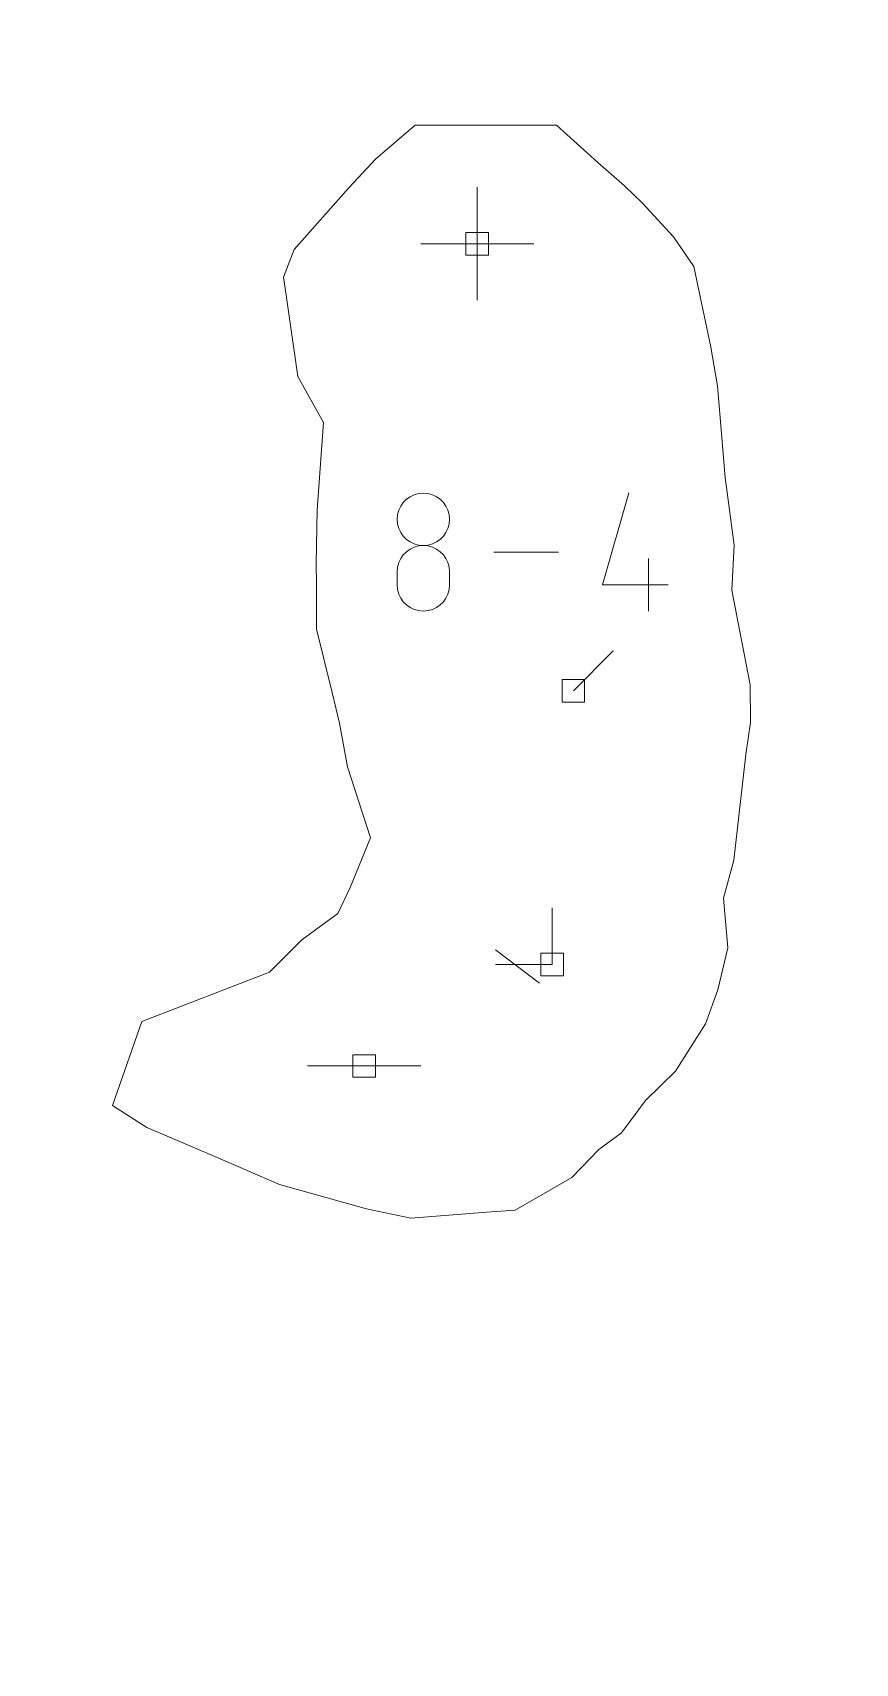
# Model space of a CAD drawing. Header units: millimetres. Extents: x -446 to 392, y -249 to 379.
# Drawn here: x -117.61 to -96.81, y 205.87 to 247.07 of the extents above; entities that cross this region are included whole.
import ezdxf

# ---------------------------------------------------------------- set-up
doc = ezdxf.new("R2010")
doc.units = ezdxf.units.MM
doc.header["$MEASUREMENT"] = 0
doc.layers.add('Layer 1', color=7, linetype='Continuous')

msp = doc.modelspace()

# ---------------------------------------------------------------- linework, layer by layer
at = {"layer": 'Layer 1', "color": 5, "lineweight": 0}
for points, knots in [([(-446.0374, -230.5655), (-446.0374, -230.5655), (392.1616, -230.5655), (392.1616, -230.5655), (392.1616, -230.5655), (392.1616, -230.5655), (392.1616, 379.0343), (392.1616, 379.0343), (392.1616, 379.0343), (392.1616, 379.0343), (-446.0374, 379.0343), (-446.0374, 379.0343), (-446.0374, 379.0343), (-446.0374, 379.0343), (-446.0374, -230.5655), (-446.0374, -230.5655)], [0, 0, 0, 0, 0.2, 0.2, 0.2, 0.2, 0.4, 0.4, 0.4, 0.4, 0.6, 0.6, 0.6, 0.6, 1, 1, 1, 1]), ([(-103.2923, 218.8526), (-103.2923, 218.8526), (-102.7226, 219.2714), (-102.7226, 219.2714), (-102.7226, 219.2714), (-102.7226, 219.2714), (-102.1181, 220.0913), (-102.1181, 220.0913), (-102.1181, 220.0913), (-102.1181, 220.0913), (-101.3548, 220.829), (-101.3548, 220.829), (-101.3548, 220.829), (-101.3548, 220.829), (-100.596, 222.026), (-100.596, 222.026), (-100.596, 222.026), (-100.596, 222.026), (-100.2886, 222.8825), (-100.2886, 222.8825), (-100.2886, 222.8825), (-100.2886, 222.8825), (-100.0383, 223.9469), (-100.0383, 223.9469), (-100.0383, 223.9469), (-100.0383, 223.9469), (-100.1417, 225.2056), (-100.1417, 225.2056), (-100.1417, 225.2056), (-100.1417, 225.2056), (-99.8818, 226.1587), (-99.8818, 226.1587), (-99.8818, 226.1587), (-99.8818, 226.1587), (-99.5789, 228.8281), (-99.5789, 228.8281), (-99.5789, 228.8281), (-99.5789, 228.8281), (-99.4601, 229.636), (-99.4601, 229.636), (-99.4601, 229.636), (-99.4601, 229.636), (-99.4721, 230.5925), (-99.4721, 230.5925), (-99.4721, 230.5925), (-99.4721, 230.5925), (-99.9332, 232.9826), (-99.9332, 232.9826), (-99.9332, 232.9826), (-99.9332, 232.9826), (-99.8766, 234.1201), (-99.8766, 234.1201), (-99.8766, 234.1201), (-99.8766, 234.1201), (-100.1029, 235.8257), (-100.1029, 235.8257), (-100.1029, 235.8257), (-100.1029, 235.8257), (-100.2949, 238.1454), (-100.2949, 238.1454), (-100.2949, 238.1454), (-100.2949, 238.1454), (-100.4691, 239.1248), (-100.4691, 239.1248), (-100.4691, 239.1248), (-100.4691, 239.1248), (-100.8977, 241.1566), (-100.8977, 241.1566), (-100.8977, 241.1566), (-100.8977, 241.1566), (-101.4125, 241.9096), (-101.4125, 241.9096), (-101.4125, 241.9096), (-101.4125, 241.9096), (-102.1884, 242.7627), (-102.1884, 242.7627), (-102.1884, 242.7627), (-102.1884, 242.7627), (-102.6438, 243.2009), (-102.6438, 243.2009), (-102.6438, 243.2009), (-102.6438, 243.2009), (-103.3214, 243.7866), (-103.3214, 243.7866), (-103.3214, 243.7866), (-103.3214, 243.7866), (-104.3699, 244.7351), (-104.3699, 244.7351), (-104.3699, 244.7351), (-104.3699, 244.7351), (-105.0561, 244.7345), (-105.0561, 244.7345), (-105.0561, 244.7345), (-105.0561, 244.7345), (-107.9375, 244.7316), (-107.9375, 244.7316), (-107.9375, 244.7316), (-107.9375, 244.7316), (-108.934, 243.8786), (-108.934, 243.8786), (-108.934, 243.8786), (-108.934, 243.8786), (-109.6139, 243.1512), (-109.6139, 243.1512), (-109.6139, 243.1512), (-109.6139, 243.1512), (-110.9926, 241.5885), (-110.9926, 241.5885), (-110.9926, 241.5885), (-110.9926, 241.5885), (-111.2612, 240.8937), (-111.2612, 240.8937), (-111.2612, 240.8937), (-111.2612, 240.8937), (-111.1886, 240.3778), (-111.1886, 240.3778), (-111.1886, 240.3778), (-111.1886, 240.3778), (-110.9012, 238.3837), (-110.9012, 238.3837), (-110.9012, 238.3837), (-110.9012, 238.3837), (-110.2521, 237.2227), (-110.2521, 237.2227), (-110.2521, 237.2227), (-110.2521, 237.2227), (-110.4138, 235.0143), (-110.4138, 235.0143), (-110.4138, 235.0143), (-110.4138, 235.0143), (-110.4413, 233.6556), (-110.4413, 233.6556), (-110.4413, 233.6556), (-110.4413, 233.6556), (-110.4355, 233.1363), (-110.4355, 233.1363), (-110.4355, 233.1363), (-110.4355, 233.1363), (-110.4344, 231.9947), (-110.4344, 231.9947), (-110.4344, 231.9947), (-110.4344, 231.9947), (-110.0379, 230.3942), (-110.0379, 230.3942), (-110.0379, 230.3942), (-110.0379, 230.3942), (-109.8487, 229.6252), (-109.8487, 229.6252), (-109.8487, 229.6252), (-109.8487, 229.6252), (-109.6476, 228.519), (-109.6476, 228.519), (-109.6476, 228.519), (-109.6476, 228.519), (-109.07, 226.7301), (-109.07, 226.7301), (-109.07, 226.7301), (-109.07, 226.7301), (-109.5785, 225.4719), (-109.5785, 225.4719), (-109.5785, 225.4719), (-109.5785, 225.4719), (-109.8905, 224.8108), (-109.8905, 224.8108), (-109.8905, 224.8108), (-109.8905, 224.8108), (-110.8018, 224.1503), (-110.8018, 224.1503), (-110.8018, 224.1503), (-110.8018, 224.1503), (-111.6166, 223.3287), (-111.6166, 223.3287), (-111.6166, 223.3287), (-111.6166, 223.3287), (-114.8499, 222.0877), (-114.8499, 222.0877), (-114.8499, 222.0877), (-114.8499, 222.0877), (-115.5876, 219.961), (-115.5876, 219.961), (-115.5876, 219.961), (-115.5876, 219.961), (-114.7162, 219.4102), (-114.7162, 219.4102), (-114.7162, 219.4102), (-114.7162, 219.4102), (-112.9993, 218.6777), (-112.9993, 218.6777), (-112.9993, 218.6777), (-112.9993, 218.6777), (-111.3646, 217.9704), (-111.3646, 217.9704), (-111.3646, 217.9704), (-111.3646, 217.9704), (-109.1705, 217.3556), (-109.1705, 217.3556), (-109.1705, 217.3556), (-109.1705, 217.3556), (-108.0461, 217.1173), (-108.0461, 217.1173), (-108.0461, 217.1173), (-108.0461, 217.1173), (-106.1268, 217.2682), (-106.1268, 217.2682), (-106.1268, 217.2682), (-106.1268, 217.2682), (-105.4086, 217.323), (-105.4086, 217.323), (-105.4086, 217.323), (-105.4086, 217.323), (-103.9796, 218.1452), (-103.9796, 218.1452), (-103.9796, 218.1452), (-103.9796, 218.1452), (-103.2923, 218.8526), (-103.2923, 218.8526)], [0, 0, 0, 0, 0.0181818, 0.0181818, 0.0181818, 0.0181818, 0.0363636, 0.0363636, 0.0363636, 0.0363636, 0.0545455, 0.0545455, 0.0545455, 0.0545455, 0.0727273, 0.0727273, 0.0727273, 0.0727273, 0.0909091, 0.0909091, 0.0909091, 0.0909091, 0.1090909, 0.1090909, 0.1090909, 0.1090909, 0.1272727, 0.1272727, 0.1272727, 0.1272727, 0.1454545, 0.1454545, 0.1454545, 0.1454545, 0.1636364, 0.1636364, 0.1636364, 0.1636364, 0.1818182, 0.1818182, 0.1818182, 0.1818182, 0.2, 0.2, 0.2, 0.2, 0.2181818, 0.2181818, 0.2181818, 0.2181818, 0.2363636, 0.2363636, 0.2363636, 0.2363636, 0.2545455, 0.2545455, 0.2545455, 0.2545455, 0.2727273, 0.2727273, 0.2727273, 0.2727273, 0.2909091, 0.2909091, 0.2909091, 0.2909091, 0.3090909, 0.3090909, 0.3090909, 0.3090909, 0.3272727, 0.3272727, 0.3272727, 0.3272727, 0.3454545, 0.3454545, 0.3454545, 0.3454545, 0.3636364, 0.3636364, 0.3636364, 0.3636364, 0.3818182, 0.3818182, 0.3818182, 0.3818182, 0.4, 0.4, 0.4, 0.4, 0.4181818, 0.4181818, 0.4181818, 0.4181818, 0.4363636, 0.4363636, 0.4363636, 0.4363636, 0.4545455, 0.4545455, 0.4545455, 0.4545455, 0.4727273, 0.4727273, 0.4727273, 0.4727273, 0.4909091, 0.4909091, 0.4909091, 0.4909091, 0.5090909, 0.5090909, 0.5090909, 0.5090909, 0.5272727, 0.5272727, 0.5272727, 0.5272727, 0.5454545, 0.5454545, 0.5454545, 0.5454545, 0.5636364, 0.5636364, 0.5636364, 0.5636364, 0.5818182, 0.5818182, 0.5818182, 0.5818182, 0.6, 0.6, 0.6, 0.6, 0.6181818, 0.6181818, 0.6181818, 0.6181818, 0.6363636, 0.6363636, 0.6363636, 0.6363636, 0.6545455, 0.6545455, 0.6545455, 0.6545455, 0.6727273, 0.6727273, 0.6727273, 0.6727273, 0.6909091, 0.6909091, 0.6909091, 0.6909091, 0.7090909, 0.7090909, 0.7090909, 0.7090909, 0.7272727, 0.7272727, 0.7272727, 0.7272727, 0.7454545, 0.7454545, 0.7454545, 0.7454545, 0.7636364, 0.7636364, 0.7636364, 0.7636364, 0.7818182, 0.7818182, 0.7818182, 0.7818182, 0.8, 0.8, 0.8, 0.8, 0.8181818, 0.8181818, 0.8181818, 0.8181818, 0.8363636, 0.8363636, 0.8363636, 0.8363636, 0.8545455, 0.8545455, 0.8545455, 0.8545455, 0.8727273, 0.8727273, 0.8727273, 0.8727273, 0.8909091, 0.8909091, 0.8909091, 0.8909091, 0.9090909, 0.9090909, 0.9090909, 0.9090909, 0.9272727, 0.9272727, 0.9272727, 0.9272727, 0.9454545, 0.9454545, 0.9454545, 0.9454545, 0.9636364, 0.9636364, 0.9636364, 0.9636364, 1, 1, 1, 1])]:
    msp.add_open_spline(points, degree=3, knots=knots, dxfattribs=at)
at = {"layer": 'Layer 1', "color": 190, "lineweight": 0}
for points, knots in [([(-106.3674, 241.7354), (-106.3674, 241.7354), (-106.3674, 243.1644), (-106.3674, 243.1644), (-106.3674, 243.1644), (-106.3674, 243.1644), (-106.3674, 241.7354), (-106.3674, 241.7354), (-106.3674, 241.7354), (-106.3674, 241.7354), (-104.9384, 241.7354), (-104.9384, 241.7354), (-104.9384, 241.7354), (-104.9384, 241.7354), (-106.3674, 241.7354), (-106.3674, 241.7354), (-106.3674, 241.7354), (-106.3674, 241.7354), (-106.3674, 240.3064), (-106.3674, 240.3064), (-106.3674, 240.3064), (-106.3674, 240.3064), (-106.3674, 241.7354), (-106.3674, 241.7354), (-106.3674, 241.7354), (-106.3674, 241.7354), (-107.7958, 241.7354), (-107.7958, 241.7354)], [0, 0, 0, 0, 0.125, 0.125, 0.125, 0.125, 0.25, 0.25, 0.25, 0.25, 0.375, 0.375, 0.375, 0.375, 0.5, 0.5, 0.5, 0.5, 0.625, 0.625, 0.625, 0.625, 0.75, 0.75, 0.75, 0.75, 1, 1, 1, 1]), ([(-106.3674, 241.7354), (-106.3674, 241.7354), (-106.3674, 243.1644), (-106.3674, 243.1644), (-106.3674, 243.1644), (-106.3674, 243.1644), (-106.3674, 241.7354), (-106.3674, 241.7354), (-106.3674, 241.7354), (-106.3674, 241.7354), (-104.9384, 241.7354), (-104.9384, 241.7354)], [0, 0, 0, 0, 0.25, 0.25, 0.25, 0.25, 0.5, 0.5, 0.5, 0.5, 1, 1, 1, 1]), ([(-106.3674, 241.7354), (-106.3674, 241.7354), (-106.3674, 243.1644), (-106.3674, 243.1644), (-106.3674, 243.1644), (-106.3674, 243.1644), (-106.3674, 241.7354), (-106.3674, 241.7354), (-106.3674, 241.7354), (-106.3674, 241.7354), (-104.9384, 241.7354), (-104.9384, 241.7354), (-104.9384, 241.7354), (-104.9384, 241.7354), (-106.3674, 241.7354), (-106.3674, 241.7354), (-106.3674, 241.7354), (-106.3674, 241.7354), (-106.3674, 240.3064), (-106.3674, 240.3064)], [0, 0, 0, 0, 0.1666667, 0.1666667, 0.1666667, 0.1666667, 0.3333333, 0.3333333, 0.3333333, 0.3333333, 0.5, 0.5, 0.5, 0.5, 0.6666667, 0.6666667, 0.6666667, 0.6666667, 1, 1, 1, 1]), ([(-104.4773, 223.527), (-104.4773, 223.527), (-104.4773, 224.956), (-104.4773, 224.956), (-104.4773, 224.956), (-104.4773, 224.956), (-104.4773, 223.527), (-104.4773, 223.527), (-104.4773, 223.527), (-104.4773, 223.527), (-105.9063, 223.527), (-105.9063, 223.527)], [0, 0, 0, 0, 0.25, 0.25, 0.25, 0.25, 0.5, 0.5, 0.5, 0.5, 1, 1, 1, 1]), ([(-109.2265, 220.9627), (-109.2265, 220.9627), (-107.7975, 220.9627), (-107.7975, 220.9627), (-107.7975, 220.9627), (-107.7975, 220.9627), (-110.6549, 220.9627), (-110.6549, 220.9627)], [0, 0, 0, 0, 0.3333333, 0.3333333, 0.3333333, 0.3333333, 1, 1, 1, 1])]:
    msp.add_open_spline(points, degree=3, knots=knots, dxfattribs=at)
for points in [[(-106.3674, 241.7354), (-106.3674, 241.7354), (-106.3674, 243.1644), (-106.3674, 243.1644)], [(-103.9402, 230.44), (-103.9402, 230.44), (-102.93, 231.4501), (-102.93, 231.4501)], [(-104.4773, 223.527), (-104.4773, 223.527), (-104.4773, 224.956), (-104.4773, 224.956)], [(-109.2265, 220.9627), (-109.2265, 220.9627), (-107.7975, 220.9627), (-107.7975, 220.9627)]]:
    msp.add_open_spline(points, degree=3, dxfattribs=at)
at = {"layer": 'Layer 1', "color": 3, "lineweight": 0}
for points in [[(-106.6531, 241.4497), (-106.6531, 241.4497), (-106.0817, 241.4497), (-106.0817, 241.4497), (-106.0817, 241.4497), (-106.0817, 241.4497), (-106.0817, 242.021), (-106.0817, 242.021), (-106.0817, 242.021), (-106.0817, 242.021), (-106.6531, 242.021), (-106.6531, 242.021), (-106.6531, 242.021), (-106.6531, 242.021), (-106.6531, 241.4497), (-106.6531, 241.4497)], [(-104.2259, 230.1543), (-104.2259, 230.1543), (-103.6545, 230.1543), (-103.6545, 230.1543), (-103.6545, 230.1543), (-103.6545, 230.1543), (-103.6545, 230.7256), (-103.6545, 230.7256), (-103.6545, 230.7256), (-103.6545, 230.7256), (-104.2259, 230.7256), (-104.2259, 230.7256), (-104.2259, 230.7256), (-104.2259, 230.7256), (-104.2259, 230.1543), (-104.2259, 230.1543)], [(-104.763, 223.2413), (-104.763, 223.2413), (-104.1916, 223.2413), (-104.1916, 223.2413), (-104.1916, 223.2413), (-104.1916, 223.2413), (-104.1916, 223.8126), (-104.1916, 223.8126), (-104.1916, 223.8126), (-104.1916, 223.8126), (-104.763, 223.8126), (-104.763, 223.8126), (-104.763, 223.8126), (-104.763, 223.8126), (-104.763, 223.2413), (-104.763, 223.2413)], [(-109.5122, 220.677), (-109.5122, 220.677), (-108.9408, 220.677), (-108.9408, 220.677), (-108.9408, 220.677), (-108.9408, 220.677), (-108.9408, 221.2483), (-108.9408, 221.2483), (-108.9408, 221.2483), (-108.9408, 221.2483), (-109.5122, 221.2483), (-109.5122, 221.2483), (-109.5122, 221.2483), (-109.5122, 221.2483), (-109.5122, 220.677), (-109.5122, 220.677)]]:
    msp.add_open_spline(points, degree=3, knots=[0, 0, 0, 0, 0.2, 0.2, 0.2, 0.2, 0.4, 0.4, 0.4, 0.4, 0.6, 0.6, 0.6, 0.6, 1, 1, 1, 1], dxfattribs=at)
at = {"layer": 'Layer 1', "color": 1, "lineweight": 0}
for points, knots in [([(-107.0685, 234.7738), (-107.0685, 234.7738), (-107.0685, 234.7738), (-107.0685, 234.7738), (-107.0685, 234.7738), (-107.0685, 234.7738), (-107.0793, 234.8926), (-107.0793, 234.8926), (-107.0793, 234.8926), (-107.0793, 234.8926), (-107.1102, 235.0041), (-107.1102, 235.0041), (-107.1102, 235.0041), (-107.1102, 235.0041), (-107.1593, 235.1069), (-107.1593, 235.1069), (-107.1593, 235.1069), (-107.1593, 235.1069), (-107.2244, 235.1995), (-107.2244, 235.1995), (-107.2244, 235.1995), (-107.2244, 235.1995), (-107.3044, 235.2795), (-107.3044, 235.2795), (-107.3044, 235.2795), (-107.3044, 235.2795), (-107.397, 235.3446), (-107.397, 235.3446), (-107.397, 235.3446), (-107.397, 235.3446), (-107.4998, 235.3937), (-107.4998, 235.3937), (-107.4998, 235.3937), (-107.4998, 235.3937), (-107.6124, 235.4246), (-107.6124, 235.4246), (-107.6124, 235.4246), (-107.6124, 235.4246), (-107.7312, 235.4354), (-107.7312, 235.4354), (-107.7312, 235.4354), (-107.7312, 235.4354), (-107.7312, 235.4354), (-107.7312, 235.4354), (-107.7312, 235.4354), (-107.7312, 235.4354), (-107.8501, 235.4246), (-107.8501, 235.4246), (-107.8501, 235.4246), (-107.8501, 235.4246), (-107.9621, 235.3937), (-107.9621, 235.3937), (-107.9621, 235.3937), (-107.9621, 235.3937), (-108.0649, 235.3446), (-108.0649, 235.3446), (-108.0649, 235.3446), (-108.0649, 235.3446), (-108.1575, 235.2795), (-108.1575, 235.2795), (-108.1575, 235.2795), (-108.1575, 235.2795), (-108.2375, 235.1995), (-108.2375, 235.1995), (-108.2375, 235.1995), (-108.2375, 235.1995), (-108.3032, 235.1069), (-108.3032, 235.1069), (-108.3032, 235.1069), (-108.3032, 235.1069), (-108.3518, 235.0041), (-108.3518, 235.0041), (-108.3518, 235.0041), (-108.3518, 235.0041), (-108.3826, 234.8926), (-108.3826, 234.8926), (-108.3826, 234.8926), (-108.3826, 234.8926), (-108.3935, 234.7738), (-108.3935, 234.7738), (-108.3935, 234.7738), (-108.3935, 234.7738), (-108.3935, 234.7738), (-108.3935, 234.7738), (-108.3935, 234.7738), (-108.3935, 234.7738), (-108.3826, 234.6544), (-108.3826, 234.6544), (-108.3826, 234.6544), (-108.3826, 234.6544), (-108.3518, 234.5424), (-108.3518, 234.5424), (-108.3518, 234.5424), (-108.3518, 234.5424), (-108.3032, 234.439), (-108.3032, 234.439), (-108.3032, 234.439), (-108.3032, 234.439), (-108.2375, 234.3464), (-108.2375, 234.3464), (-108.2375, 234.3464), (-108.2375, 234.3464), (-108.1575, 234.2664), (-108.1575, 234.2664), (-108.1575, 234.2664), (-108.1575, 234.2664), (-108.0649, 234.2007), (-108.0649, 234.2007), (-108.0649, 234.2007), (-108.0649, 234.2007), (-107.9621, 234.1516), (-107.9621, 234.1516), (-107.9621, 234.1516), (-107.9621, 234.1516), (-107.8501, 234.1213), (-107.8501, 234.1213), (-107.8501, 234.1213), (-107.8501, 234.1213), (-107.7312, 234.1104), (-107.7312, 234.1104), (-107.7312, 234.1104), (-107.7312, 234.1104), (-107.7312, 234.1104), (-107.7312, 234.1104), (-107.7312, 234.1104), (-107.7312, 234.1104), (-107.6124, 234.1213), (-107.6124, 234.1213), (-107.6124, 234.1213), (-107.6124, 234.1213), (-107.5004, 234.1516), (-107.5004, 234.1516), (-107.5004, 234.1516), (-107.5004, 234.1516), (-107.397, 234.2007), (-107.397, 234.2007), (-107.397, 234.2007), (-107.397, 234.2007), (-107.3044, 234.2664), (-107.3044, 234.2664), (-107.3044, 234.2664), (-107.3044, 234.2664), (-107.2244, 234.3464), (-107.2244, 234.3464), (-107.2244, 234.3464), (-107.2244, 234.3464), (-107.1593, 234.439), (-107.1593, 234.439), (-107.1593, 234.439), (-107.1593, 234.439), (-107.1102, 234.5424), (-107.1102, 234.5424), (-107.1102, 234.5424), (-107.1102, 234.5424), (-107.0793, 234.6544), (-107.0793, 234.6544), (-107.0793, 234.6544), (-107.0793, 234.6544), (-107.0685, 234.7738), (-107.0685, 234.7738)], [0, 0, 0, 0, 0.0243902, 0.0243902, 0.0243902, 0.0243902, 0.0487805, 0.0487805, 0.0487805, 0.0487805, 0.0731707, 0.0731707, 0.0731707, 0.0731707, 0.097561, 0.097561, 0.097561, 0.097561, 0.1219512, 0.1219512, 0.1219512, 0.1219512, 0.1463415, 0.1463415, 0.1463415, 0.1463415, 0.1707317, 0.1707317, 0.1707317, 0.1707317, 0.195122, 0.195122, 0.195122, 0.195122, 0.2195122, 0.2195122, 0.2195122, 0.2195122, 0.2439024, 0.2439024, 0.2439024, 0.2439024, 0.2682927, 0.2682927, 0.2682927, 0.2682927, 0.2926829, 0.2926829, 0.2926829, 0.2926829, 0.3170732, 0.3170732, 0.3170732, 0.3170732, 0.3414634, 0.3414634, 0.3414634, 0.3414634, 0.3658537, 0.3658537, 0.3658537, 0.3658537, 0.3902439, 0.3902439, 0.3902439, 0.3902439, 0.4146341, 0.4146341, 0.4146341, 0.4146341, 0.4390244, 0.4390244, 0.4390244, 0.4390244, 0.4634146, 0.4634146, 0.4634146, 0.4634146, 0.4878049, 0.4878049, 0.4878049, 0.4878049, 0.5121951, 0.5121951, 0.5121951, 0.5121951, 0.5365854, 0.5365854, 0.5365854, 0.5365854, 0.5609756, 0.5609756, 0.5609756, 0.5609756, 0.5853659, 0.5853659, 0.5853659, 0.5853659, 0.6097561, 0.6097561, 0.6097561, 0.6097561, 0.6341463, 0.6341463, 0.6341463, 0.6341463, 0.6585366, 0.6585366, 0.6585366, 0.6585366, 0.6829268, 0.6829268, 0.6829268, 0.6829268, 0.7073171, 0.7073171, 0.7073171, 0.7073171, 0.7317073, 0.7317073, 0.7317073, 0.7317073, 0.7560976, 0.7560976, 0.7560976, 0.7560976, 0.7804878, 0.7804878, 0.7804878, 0.7804878, 0.804878, 0.804878, 0.804878, 0.804878, 0.8292683, 0.8292683, 0.8292683, 0.8292683, 0.8536585, 0.8536585, 0.8536585, 0.8536585, 0.8780488, 0.8780488, 0.8780488, 0.8780488, 0.902439, 0.902439, 0.902439, 0.902439, 0.9268293, 0.9268293, 0.9268293, 0.9268293, 0.9512195, 0.9512195, 0.9512195, 0.9512195, 1, 1, 1, 1]), ([(-101.5439, 233.1191), (-101.5439, 233.1191), (-103.2003, 233.1191), (-103.2003, 233.1191), (-103.2003, 233.1191), (-103.2003, 233.1191), (-102.5392, 235.4389), (-102.5392, 235.4389)], [0, 0, 0, 0, 0.3333333, 0.3333333, 0.3333333, 0.3333333, 1, 1, 1, 1]), ([(-108.3935, 233.1174), (-108.3935, 233.1174), (-108.3935, 233.1174), (-108.3935, 233.1174), (-108.3935, 233.1174), (-108.3935, 233.1174), (-108.3826, 232.998), (-108.3826, 232.998), (-108.3826, 232.998), (-108.3826, 232.998), (-108.3518, 232.886), (-108.3518, 232.886), (-108.3518, 232.886), (-108.3518, 232.886), (-108.3032, 232.7831), (-108.3032, 232.7831), (-108.3032, 232.7831), (-108.3032, 232.7831), (-108.2375, 232.6906), (-108.2375, 232.6906), (-108.2375, 232.6906), (-108.2375, 232.6906), (-108.1575, 232.6112), (-108.1575, 232.6112), (-108.1575, 232.6112), (-108.1575, 232.6112), (-108.0649, 232.546), (-108.0649, 232.546), (-108.0649, 232.546), (-108.0649, 232.546), (-107.9621, 232.4969), (-107.9621, 232.4969), (-107.9621, 232.4969), (-107.9621, 232.4969), (-107.8501, 232.466), (-107.8501, 232.466), (-107.8501, 232.466), (-107.8501, 232.466), (-107.7312, 232.4558), (-107.7312, 232.4558), (-107.7312, 232.4558), (-107.7312, 232.4558), (-107.7312, 232.4558), (-107.7312, 232.4558), (-107.7312, 232.4558), (-107.7312, 232.4558), (-107.6124, 232.466), (-107.6124, 232.466), (-107.6124, 232.466), (-107.6124, 232.466), (-107.5004, 232.4969), (-107.5004, 232.4969), (-107.5004, 232.4969), (-107.5004, 232.4969), (-107.397, 232.546), (-107.397, 232.546), (-107.397, 232.546), (-107.397, 232.546), (-107.3044, 232.6112), (-107.3044, 232.6112), (-107.3044, 232.6112), (-107.3044, 232.6112), (-107.2244, 232.6906), (-107.2244, 232.6906), (-107.2244, 232.6906), (-107.2244, 232.6906), (-107.1593, 232.7831), (-107.1593, 232.7831), (-107.1593, 232.7831), (-107.1593, 232.7831), (-107.1102, 232.886), (-107.1102, 232.886), (-107.1102, 232.886), (-107.1102, 232.886), (-107.0793, 232.998), (-107.0793, 232.998), (-107.0793, 232.998), (-107.0793, 232.998), (-107.0685, 233.1174), (-107.0685, 233.1174), (-107.0685, 233.1174), (-107.0685, 233.1174), (-107.0685, 233.4471), (-107.0685, 233.4471), (-107.0685, 233.4471), (-107.0685, 233.4471), (-107.0793, 233.5665), (-107.0793, 233.5665), (-107.0793, 233.5665), (-107.0793, 233.5665), (-107.1102, 233.6785), (-107.1102, 233.6785), (-107.1102, 233.6785), (-107.1102, 233.6785), (-107.1593, 233.7819), (-107.1593, 233.7819), (-107.1593, 233.7819), (-107.1593, 233.7819), (-107.2244, 233.8745), (-107.2244, 233.8745), (-107.2244, 233.8745), (-107.2244, 233.8745), (-107.3044, 233.9545), (-107.3044, 233.9545), (-107.3044, 233.9545), (-107.3044, 233.9545), (-107.397, 234.0196), (-107.397, 234.0196), (-107.397, 234.0196), (-107.397, 234.0196), (-107.4998, 234.0687), (-107.4998, 234.0687), (-107.4998, 234.0687), (-107.4998, 234.0687), (-107.6124, 234.0996), (-107.6124, 234.0996), (-107.6124, 234.0996), (-107.6124, 234.0996), (-107.7312, 234.1104), (-107.7312, 234.1104), (-107.7312, 234.1104), (-107.7312, 234.1104), (-107.7312, 234.1104), (-107.7312, 234.1104), (-107.7312, 234.1104), (-107.7312, 234.1104), (-107.8501, 234.0996), (-107.8501, 234.0996), (-107.8501, 234.0996), (-107.8501, 234.0996), (-107.9621, 234.0687), (-107.9621, 234.0687), (-107.9621, 234.0687), (-107.9621, 234.0687), (-108.0649, 234.0196), (-108.0649, 234.0196), (-108.0649, 234.0196), (-108.0649, 234.0196), (-108.1575, 233.9545), (-108.1575, 233.9545), (-108.1575, 233.9545), (-108.1575, 233.9545), (-108.2375, 233.8745), (-108.2375, 233.8745), (-108.2375, 233.8745), (-108.2375, 233.8745), (-108.3032, 233.7819), (-108.3032, 233.7819), (-108.3032, 233.7819), (-108.3032, 233.7819), (-108.3518, 233.6785), (-108.3518, 233.6785), (-108.3518, 233.6785), (-108.3518, 233.6785), (-108.3826, 233.5665), (-108.3826, 233.5665), (-108.3826, 233.5665), (-108.3826, 233.5665), (-108.3935, 233.4471), (-108.3935, 233.4471), (-108.3935, 233.4471), (-108.3935, 233.4471), (-108.3935, 233.1174), (-108.3935, 233.1174)], [0, 0, 0, 0, 0.0238095, 0.0238095, 0.0238095, 0.0238095, 0.047619, 0.047619, 0.047619, 0.047619, 0.0714286, 0.0714286, 0.0714286, 0.0714286, 0.0952381, 0.0952381, 0.0952381, 0.0952381, 0.1190476, 0.1190476, 0.1190476, 0.1190476, 0.1428571, 0.1428571, 0.1428571, 0.1428571, 0.1666667, 0.1666667, 0.1666667, 0.1666667, 0.1904762, 0.1904762, 0.1904762, 0.1904762, 0.2142857, 0.2142857, 0.2142857, 0.2142857, 0.2380952, 0.2380952, 0.2380952, 0.2380952, 0.2619048, 0.2619048, 0.2619048, 0.2619048, 0.2857143, 0.2857143, 0.2857143, 0.2857143, 0.3095238, 0.3095238, 0.3095238, 0.3095238, 0.3333333, 0.3333333, 0.3333333, 0.3333333, 0.3571429, 0.3571429, 0.3571429, 0.3571429, 0.3809524, 0.3809524, 0.3809524, 0.3809524, 0.4047619, 0.4047619, 0.4047619, 0.4047619, 0.4285714, 0.4285714, 0.4285714, 0.4285714, 0.452381, 0.452381, 0.452381, 0.452381, 0.4761905, 0.4761905, 0.4761905, 0.4761905, 0.5, 0.5, 0.5, 0.5, 0.5238095, 0.5238095, 0.5238095, 0.5238095, 0.547619, 0.547619, 0.547619, 0.547619, 0.5714286, 0.5714286, 0.5714286, 0.5714286, 0.5952381, 0.5952381, 0.5952381, 0.5952381, 0.6190476, 0.6190476, 0.6190476, 0.6190476, 0.6428571, 0.6428571, 0.6428571, 0.6428571, 0.6666667, 0.6666667, 0.6666667, 0.6666667, 0.6904762, 0.6904762, 0.6904762, 0.6904762, 0.7142857, 0.7142857, 0.7142857, 0.7142857, 0.7380952, 0.7380952, 0.7380952, 0.7380952, 0.7619048, 0.7619048, 0.7619048, 0.7619048, 0.7857143, 0.7857143, 0.7857143, 0.7857143, 0.8095238, 0.8095238, 0.8095238, 0.8095238, 0.8333333, 0.8333333, 0.8333333, 0.8333333, 0.8571429, 0.8571429, 0.8571429, 0.8571429, 0.8809524, 0.8809524, 0.8809524, 0.8809524, 0.9047619, 0.9047619, 0.9047619, 0.9047619, 0.9285714, 0.9285714, 0.9285714, 0.9285714, 0.952381, 0.952381, 0.952381, 0.952381, 1, 1, 1, 1])]:
    msp.add_open_spline(points, degree=3, knots=knots, dxfattribs=at)
for points in [[(-104.3185, 233.9476), (-104.3185, 233.9476), (-105.9497, 233.9476), (-105.9497, 233.9476)], [(-102.0404, 232.4558), (-102.0404, 232.4558), (-102.0404, 233.7808), (-102.0404, 233.7808)]]:
    msp.add_open_spline(points, degree=3, dxfattribs=at)
at = {"layer": 'Layer 1', "color": 2, "lineweight": 0}
msp.add_open_spline([(-105.9074, 223.8938), (-105.9074, 223.8938), (-104.7938, 223.051), (-104.7938, 223.051)], degree=3, dxfattribs=at)

doc.saveas('drawing.dxf')
